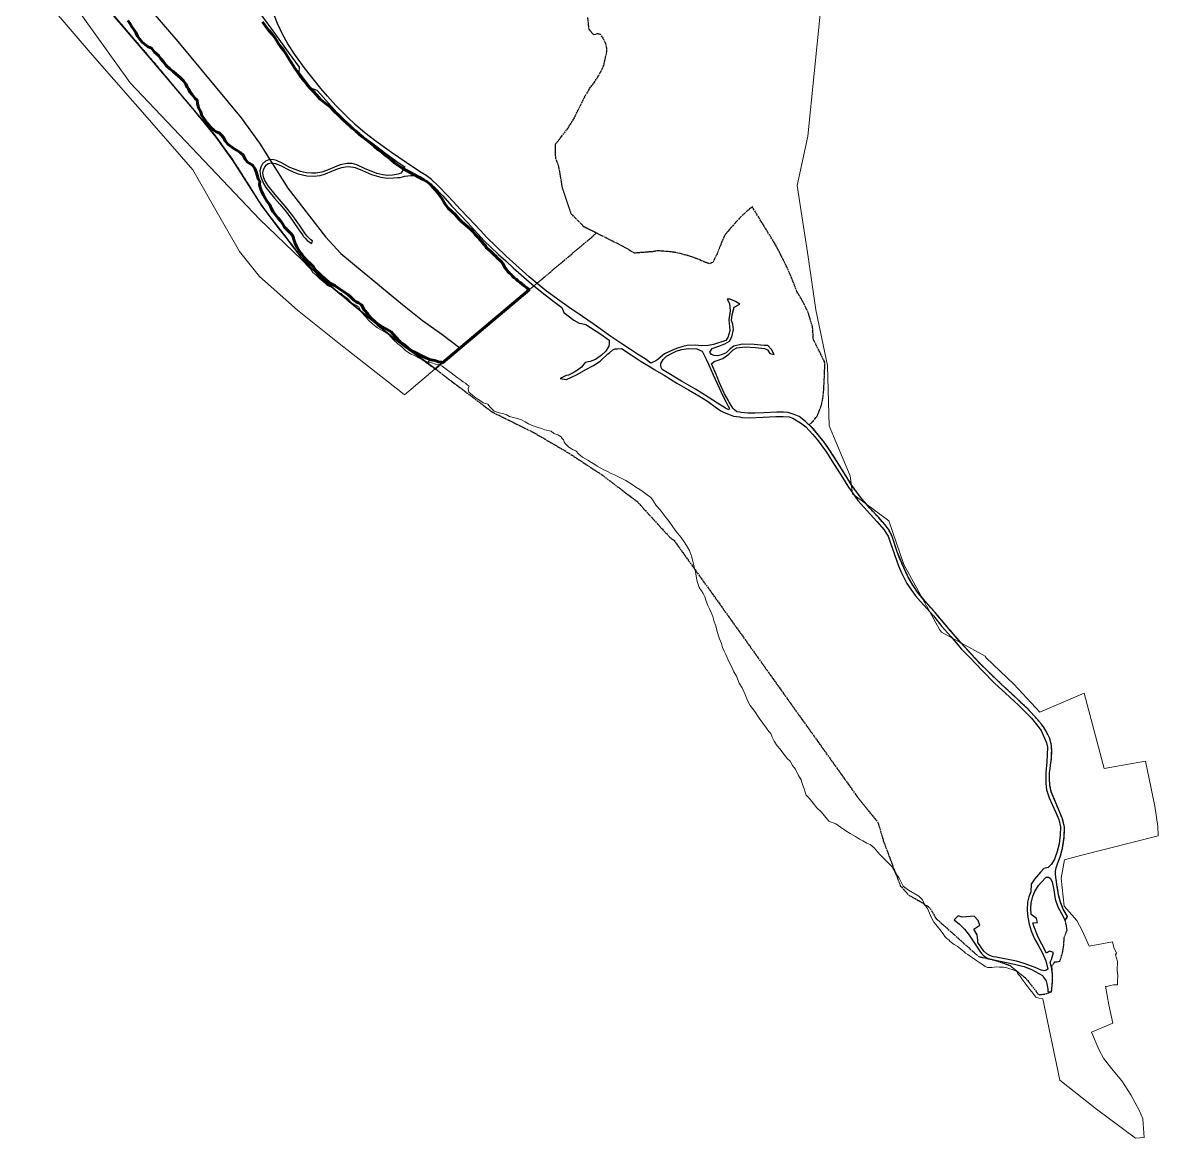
# Model space of a CAD drawing. Header units: inches. Extents: x 178547 to 180310, y 3028905 to 3031208.
# Drawn here: x 179233 to 180310, y 3028905 to 3029963 of the extents above; entities that cross this region are included whole.
import ezdxf

# ---------------------------------------------------------------- set-up
doc = ezdxf.new("R2010")
doc.units = ezdxf.units.IN
doc.header["$MEASUREMENT"] = 0
doc.linetypes.add('CENTER', pattern=[2, 1.25, -0.25, 0.25, -0.25])
for name, color, linetype, lineweight in [('10.TR1', 7, 'Continuous', 25), ('4.I', 170, 'Continuous', 60), ('LAP Boundary', 250, 'CENTER', 30), ('River', 130, 'Continuous', 20)]:
    doc.layers.add(name, color=color, linetype=linetype, lineweight=lineweight)
doc.layers.add('13.E1', color=72, linetype='Continuous')
doc.layers.add('Waterbody Buffer', color=134, linetype='Continuous')
doc.layers.add('Plan-boundaries', color=7, linetype='Continuous', lineweight=30, true_color=0x009e8e)

msp = doc.modelspace()

# ---------------------------------------------------------------- linework, layer by layer
at = {"layer": '10.TR1'}
msp.add_lwpolyline([(179458.9, 3029971.3), (179471.9, 3029953.6), (179484.8, 3029935.5), (179495.1, 3029921.2), (179495, 3029916.3), (179506, 3029901.6), (179512.1, 3029899.4), (179515.8, 3029895.4), (179523.1, 3029887.2), (179533.8, 3029875.2), (179547.6, 3029862.3), (179555.1, 3029856.2), (179565.2, 3029848.7), (179577.6, 3029839.3), (179590.2, 3029830.3), (179595.6, 3029826.7), (179593.7, 3029823.3), (179591.7, 3029820.6), (179589.2, 3029819.7), (179583.7, 3029818.9), (179579, 3029818.6), (179574.5, 3029819.1), (179569, 3029820.5), (179557.3, 3029825.1), (179550, 3029828.5), (179545.6, 3029829.7), (179540.8, 3029829.9), (179534.1, 3029828.6), (179528.6, 3029826.5), (179521, 3029823.1), (179516.6, 3029821.7), (179511, 3029820.8), (179507, 3029820.6), (179502.1, 3029821), (179496.6, 3029822.3), (179489.8, 3029824.8), (179486.3, 3029826.2), (179479, 3029830.2), (179473.8, 3029832.6), (179469.9, 3029833.5), (179466.4, 3029833.3), (179463.4, 3029832.1), (179460.4, 3029829.4), (179458.7, 3029826.4), (179458, 3029823), (179458.4, 3029817.8), (179461.3, 3029810.8), (179463.7, 3029807.1), (179471.9, 3029796.9), (179476.8, 3029791.2), (179483.1, 3029783.6), (179489, 3029775.8), (179495.6, 3029765.9), (179498.6, 3029761.8), (179499.1, 3029760.8), (179500.5, 3029759.3), (179502.7, 3029756.9), (179507.1, 3029754), (179507.8, 3029756.6), (179506.3, 3029757.4), (179502.5, 3029761.1), (179500.6, 3029763.6), (179495.4, 3029771.2), (179489.2, 3029780.2), (179481.9, 3029789.2), (179472.4, 3029800.3), (179465.7, 3029808.8), (179462.6, 3029813.8), (179461.4, 3029817.3), (179460.8, 3029820.9), (179461.3, 3029823.8), (179462.6, 3029826.7), (179464.3, 3029828.7), (179465.9, 3029829.8), (179467.5, 3029830.3), (179468.7, 3029830.5), (179472.8, 3029829.9), (179478.2, 3029827.6), (179485.4, 3029823.7), (179490.1, 3029821.5), (179494.3, 3029820), (179502.5, 3029818.2), (179509, 3029817.8), (179515.1, 3029818.5), (179520.1, 3029820), (179526.2, 3029822.5), (179531.7, 3029824.8), (179535.8, 3029826.1), (179539.2, 3029826.7), (179542.2, 3029826.9), (179548.2, 3029826.1), (179555.3, 3029823.2), (179563.7, 3029819.5), (179572.7, 3029816.8), (179578.7, 3029815.9), (179584.6, 3029816.2), (179588.5, 3029816.5), (179590.9, 3029816.6), (179595.5, 3029817.8), (179601.3, 3029818.5), (179604.7, 3029818.6), (179610.1, 3029817.5), (179610.6, 3029817.2), (179619.1, 3029811.2), (179623.5, 3029807.3), (179631.6, 3029799.1), (179640.2, 3029789.5), (179655.5, 3029773.3), (179660.5, 3029767.6), (179665, 3029762.8), (179670.7, 3029756.6), (179677.1, 3029750.4), (179684.2, 3029743.6), (179691.3, 3029737.4), (179698.3, 3029730.7), (179705.8, 3029724.2), (179716, 3029715.3), (179725.7, 3029707.5), (179735.6, 3029699.9), (179744.5, 3029693.3), (179746.2, 3029688.4), (179755.7, 3029681.3), (179761, 3029678.3), (179763.2, 3029678.1), (179767.3, 3029677.2), (179781.5, 3029667.8), (179789.2, 3029662.2), (179789.4, 3029659.1), (179788.9, 3029656.5), (179788.4, 3029655.6), (179786.2, 3029651.8), (179781.6, 3029647.5), (179776.5, 3029643.9), (179771.2, 3029641.9), (179766.6, 3029640.9), (179763.2, 3029636.7), (179759.3, 3029633.6), (179755.3, 3029631.3), (179750.9, 3029629.1), (179748.6, 3029628.5), (179742.7, 3029625.8), (179748.8, 3029624.8), (179753.5, 3029627.2), (179759, 3029629.7), (179767.3, 3029634.2), (179774.5, 3029638.2), (179780.7, 3029642.4), (179788, 3029649.2), (179789.5, 3029650.3), (179792.9, 3029653.1), (179795.1, 3029654), (179797.2, 3029654.1), (179801.1, 3029654.2), (179810.2, 3029648.4), (179819.8, 3029642), (179829.8, 3029635.8), (179831.9, 3029634.5), (179841.4, 3029629.1), (179853.5, 3029621.5), (179864.7, 3029615), (179874.5, 3029609.2), (179882.7, 3029604.2), (179891.2, 3029598), (179895.4, 3029595.2), (179898.4, 3029593.6), (179904.1, 3029591.3), (179907.3, 3029590.2), (179912.9, 3029589.4), (179915.1, 3029588.8), (179922.4, 3029588.5), (179935.3, 3029589.1), (179947.4, 3029589.9), (179954.4, 3029589.8), (179960.1, 3029589.3), (179963.5, 3029588.1), (179971, 3029583.8), (179975.8, 3029579.9), (179982.1, 3029573.1), (179986.6, 3029567.8), (179995.6, 3029555.8), (180000.7, 3029547.7), (180010.7, 3029531.7), (180015.7, 3029523.5), (180025.4, 3029510), (180043.2, 3029490.2), (180050.2, 3029482.3), (180052.2, 3029479.1), (180054, 3029476.2), (180056, 3029470.4), (180063.8, 3029447.9), (180066.8, 3029441.5), (180071.7, 3029431.2), (180079.9, 3029419.7), (180084.8, 3029414.1), (180096.9, 3029400.5), (180105, 3029390.4), (180113.4, 3029380.9), (180123.7, 3029369), (180131.7, 3029360.6), (180143.1, 3029348.6), (180155.2, 3029336.5), (180165.2, 3029327.2), (180177.6, 3029315.8), (180190, 3029303.4), (180196.1, 3029296), (180199.3, 3029291.6), (180204.3, 3029280.2), (180205.2, 3029276), (180204.7, 3029262), (180203.7, 3029251.8), (180203.5, 3029241.4), (180204.2, 3029235.5), (180206.7, 3029227.7), (180209.6, 3029221.4), (180213.2, 3029213.8), (180215.9, 3029207.3), (180217.4, 3029200.4), (180217.3, 3029192.8), (180216.2, 3029184.2), (180214.4, 3029176.8), (180211.8, 3029169.6), (180209, 3029165), (180205.7, 3029161.9), (180201.7, 3029160.7), (180198.6, 3029157.3), (180193, 3029150.8), (180189.7, 3029145.9), (180189.4, 3029138.7), (180187.6, 3029134), (180186.2, 3029129), (180186, 3029121.3), (180186.5, 3029114.7), (180187.9, 3029108), (180189.6, 3029101.7), (180193, 3029094.2), (180195.9, 3029088.6), (180200.6, 3029080.3), (180203.7, 3029073.2), (180205.4, 3029065.4), (180203.6, 3029064.1), (180201.8, 3029063.6), (180199.2, 3029064.4), (180193.5, 3029066.7), (180183.1, 3029070.6), (180175.9, 3029072.8), (180156.5, 3029076.6), (180153.5, 3029077.1), (180150.6, 3029078.2), (180147.6, 3029079.7), (180144.7, 3029082.2), (180139.1, 3029090.5), (180139, 3029092.4), (180138.5, 3029097.9), (180135.3, 3029103.1), (180141, 3029106.9), (180139.3, 3029111.5), (180135.7, 3029115.6), (180124.3, 3029114.5), (180120.5, 3029116), (180116.7, 3029112.1), (180121.6, 3029107.9), (180126.6, 3029103.2), (180131, 3029097.4), (180137.1, 3029087.9), (180141, 3029082.5), (180142.7, 3029080.1), (180144.9, 3029077.9), (180148, 3029075.8), (180154.3, 3029074), (180174, 3029070.1), (180180.3, 3029068.5), (180183.1, 3029067.7), (180189.9, 3029065.1), (180200.3, 3029059.2), (180201.2, 3029058), (180203.8, 3029054.3), (180205, 3029049.9), (180205.6, 3029046.3), (180205.4, 3029044.2), (180209.1, 3029043.8), (180209.8, 3029053), (180209.9, 3029060.2), (180208.9, 3029067.3), (180207.6, 3029071.9), (180209.1, 3029074.4), (180210.8, 3029081), (180207, 3029082.3), (180204.3, 3029080.4), (180199.8, 3029089), (180196.3, 3029095.7), (180192.1, 3029106.2), (180191.2, 3029109.3), (180195.6, 3029109.6), (180194.9, 3029113.4), (180192.1, 3029115.1), (180189.6, 3029117.1), (180189.5, 3029123.1), (180189.8, 3029127.8), (180191.2, 3029134.5), (180193.2, 3029139.1), (180196.8, 3029144.8), (180199.2, 3029147.6), (180203.9, 3029152.6), (180206, 3029152.7), (180207.7, 3029151.5), (180209.6, 3029148.1), (180211.1, 3029140.5), (180212.6, 3029131.7), (180214.9, 3029124.5), (180218.4, 3029118), (180222.1, 3029111.5), (180224.2, 3029115.1), (180220.2, 3029122.1), (180217.5, 3029129), (180215.7, 3029135.9), (180214.1, 3029145.6), (180212.7, 3029155.2), (180212.7, 3029158.3), (180213.4, 3029161.4), (180215.1, 3029166.2), (180217.7, 3029173.3), (180219.5, 3029180.1), (180221.1, 3029190.7), (180221.3, 3029200.1), (180219.5, 3029207.9), (180214, 3029220.9), (180208.8, 3029233.7), (180207.4, 3029240), (180207, 3029245.8), (180207.2, 3029251.8), (180207.7, 3029255.5), (180208.1, 3029258.9), (180208.9, 3029264.9), (180209.2, 3029272.5), (180209, 3029277.5), (180207.4, 3029284.3), (180203.8, 3029291.2), (180201.9, 3029294.2), (180199.4, 3029297.7), (180194.9, 3029303.2), (180186.7, 3029312), (180184.7, 3029314), (180171.8, 3029326.2), (180161.3, 3029335.8), (180148.8, 3029347.9), (180140.8, 3029355.8), (180123.1, 3029375), (180121.3, 3029376.9), (180108.2, 3029392.3), (180099.6, 3029402.6), (180090.2, 3029413.3), (180087.3, 3029416.5), (180082, 3029423), (180076.1, 3029431.9), (180073.1, 3029437.4), (180072.2, 3029439.3), (180062.6, 3029461.4), (180057.6, 3029476.7), (180054.2, 3029482.7), (180050.8, 3029487.1), (180044.7, 3029494.1), (180036.6, 3029502.8), (180027.8, 3029513.1), (180019.7, 3029524.3), (180008.9, 3029541.6), (180002.8, 3029551.3), (179997.5, 3029559.5), (179992.3, 3029566.8), (179982.7, 3029578.5), (179975.7, 3029585.1), (179969.7, 3029589.6), (179964.9, 3029591.7), (179959.3, 3029593.6), (179954.8, 3029593.8), (179948.4, 3029593.9), (179936.2, 3029593.1), (179927.5, 3029592.8), (179921.2, 3029592.8), (179914.5, 3029593.5), (179913.3, 3029593.8), (179910.5, 3029594.3), (179908.1, 3029596.2), (179906.8, 3029597.5), (179904.2, 3029601.7), (179903.2, 3029603.4), (179902.1, 3029605.2), (179898.9, 3029611.2), (179894.1, 3029621.8), (179891.3, 3029629.1), (179886.3, 3029639.7), (179889.1, 3029641.8), (179890.8, 3029642.5), (179897.3, 3029644.9), (179903, 3029648.9), (179907, 3029653), (179910.5, 3029654.9), (179918.2, 3029655.8), (179928.1, 3029655.3), (179936.6, 3029654.3), (179939.6, 3029652.9), (179941.8, 3029649.5), (179946, 3029648.6), (179943.2, 3029653.2), (179939.8, 3029657), (179936.4, 3029657.2), (179926.8, 3029658), (179915.5, 3029658.4), (179907.7, 3029656.4), (179903.6, 3029653.2), (179900.2, 3029650.3), (179896.6, 3029648.5), (179892.5, 3029647.4), (179889.1, 3029647.5), (179886.4, 3029648.5), (179884.9, 3029650.9), (179887.1, 3029654.2), (179892.3, 3029656.3), (179899.2, 3029658.7), (179903.4, 3029661.2), (179905.7, 3029665.3), (179907.3, 3029672.3), (179906.7, 3029677.5), (179905.5, 3029681), (179905.9, 3029686.3), (179907.8, 3029693.5), (179913.3, 3029696.5), (179909.1, 3029699), (179904.2, 3029701.2), (179901.3, 3029701.2), (179903.4, 3029696.9), (179904.2, 3029690), (179902.8, 3029681.4), (179903.5, 3029675), (179903.7, 3029670.9), (179901.9, 3029664.6), (179899.9, 3029662), (179888.2, 3029658.2), (179883.2, 3029657.2), (179876.5, 3029656.9), (179871.6, 3029657.3), (179863.4, 3029657), (179859.2, 3029656.1), (179853.1, 3029654.3), (179846.7, 3029651.5), (179841.9, 3029649.1), (179839.9, 3029647.6), (179838.1, 3029646.2), (179835.4, 3029643.7), (179833.6, 3029642.6), (179829, 3029640.4), (179823.5, 3029644.4), (179816.2, 3029648.8), (179808.5, 3029653.9), (179802.3, 3029658.1), (179797.5, 3029661.3), (179791, 3029665.7), (179783.1, 3029671.4), (179774.1, 3029677.6), (179763.9, 3029684.5), (179751.5, 3029693.2), (179742.6, 3029699.5), (179730, 3029708.8), (179722.9, 3029714.5), (179713.4, 3029722.2), (179700.7, 3029733.8), (179691.5, 3029742), (179681.4, 3029751.6), (179673.3, 3029759.5), (179667.1, 3029766.3), (179662.1, 3029771.5), (179655.6, 3029778.7), (179648.1, 3029786.6), (179641.4, 3029793.9), (179636.3, 3029799.3), (179627.1, 3029808.7), (179620.8, 3029814.6), (179615.7, 3029818.4), (179610.9, 3029821.4), (179603.6, 3029826), (179582.7, 3029840.2), (179568.3, 3029850.7), (179557.6, 3029858.9), (179548.9, 3029866.2), (179540.3, 3029874.4), (179530, 3029885), (179522.2, 3029893.7), (179515.8, 3029900.9), (179500.1, 3029921.1), (179491, 3029933.4), (179484.4, 3029943.5), (179479.4, 3029952.6), (179474.6, 3029962.7), (179466.1, 3029984.4)], dxfattribs=at)
msp.add_lwpolyline([(179840.6, 3029643.9), (179843.6, 3029647), (179849, 3029650), (179853, 3029651.6), (179857.9, 3029653.3), (179864.7, 3029654.4), (179872.4, 3029654.1), (179877.5, 3029651.6), (179881.5, 3029644.2), (179883.5, 3029639.5), (179888, 3029629.3), (179893.6, 3029616.9), (179896.7, 3029609.9), (179900, 3029604), (179901.9, 3029600.1), (179902.2, 3029599.6), (179903.6, 3029597.2), (179902.8, 3029596.1), (179899.6, 3029597.6), (179892.1, 3029602.4), (179883.1, 3029608.2), (179871.2, 3029615.6), (179857.8, 3029623.4), (179842.8, 3029632.5), (179839.7, 3029634.3), (179838.8, 3029636.3), (179838.5, 3029638.5), (179838.4, 3029640.1)], close=True, dxfattribs=at)
at = {"layer": '13.E1'}
msp.add_lwpolyline([(179316.5, 3029973.5), (179325.8, 3029962.6), (179338.4, 3029947.9), (179340.1, 3029946), (179341.1, 3029944.8), (179343, 3029942.6), (179343.9, 3029941.5), (179344.4, 3029940.9), (179344.8, 3029940.4), (179345.3, 3029939.8), (179346.1, 3029938.9), (179346.8, 3029938.1), (179347.9, 3029936.8), (179348.8, 3029935.7), (179349.6, 3029934.8), (179350.4, 3029933.8), (179351.1, 3029933.1), (179352, 3029932), (179353, 3029930.8), (179354.2, 3029929.4), (179355.5, 3029928), (179356.5, 3029926.8), (179357.5, 3029925.6), (179358.5, 3029924.4), (179359.2, 3029923.6), (179359.9, 3029922.8), (179360.8, 3029921.7), (179362.2, 3029920), (179363.2, 3029918.8), (179364.2, 3029917.6), (179366.2, 3029915.2), (179368.6, 3029912.4), (179370.7, 3029909.9), (179372.2, 3029908.1), (179373, 3029907.1), (179373.6, 3029906.3), (179374.9, 3029904.7), (179377.4, 3029901.7), (179380.4, 3029898.2), (179382.4, 3029895.8), (179389.7, 3029887), (179394.2, 3029881.6), (179398.7, 3029876.3), (179405.7, 3029868), (179407.3, 3029866), (179408.6, 3029864.4), (179409.9, 3029862.9), (179410.7, 3029861.9), (179411.6, 3029860.8), (179412.7, 3029859.5), (179414, 3029858), (179415.3, 3029856.3), (179416.5, 3029854.9), (179417.5, 3029853.6), (179418.7, 3029851.9), (179419.4, 3029850.9), (179420.8, 3029848.9), (179422, 3029847.3), (179423.1, 3029845.6), (179424.3, 3029843.9), (179425.7, 3029842.1), (179427.7, 3029839.3), (179429.3, 3029837.1), (179430.9, 3029834.8), (179432.6, 3029832.5), (179433.6, 3029830.9), (179434.8, 3029828.9), (179436.3, 3029826.5), (179438.3, 3029823.4), (179440.3, 3029820.2), (179442.4, 3029816.9), (179444.7, 3029813.3), (179447.7, 3029808.5), (179451.3, 3029802.8), (179454, 3029798.6), (179456.4, 3029794.8), (179457.9, 3029792.4), (179460, 3029789.2), (179462.2, 3029786.3), (179464.3, 3029783.5), (179466.4, 3029780.8), (179469.9, 3029776.2), (179472.1, 3029773.4), (179475.4, 3029769.2), (179478.6, 3029765), (179481.9, 3029760.8), (179484.8, 3029756.9), (179488.2, 3029752.6), (179494.1, 3029744.9), (179497.2, 3029740.9), (179501, 3029736.8), (179507.1, 3029730.2), (179514.1, 3029722.7), (179523.2, 3029715.1), (179525.7, 3029713.1), (179527.5, 3029711.6), (179529.4, 3029709.9), (179531.7, 3029708), (179533.5, 3029706.5), (179536.4, 3029704.1), (179542.3, 3029699.3), (179546.7, 3029695.5), (179551.4, 3029691.6), (179555.2, 3029688.5), (179558.8, 3029685.5), (179561.4, 3029683.3), (179564.1, 3029681.1), (179566.9, 3029678.8), (179569.2, 3029676.8), (179571.9, 3029674.6), (179573.7, 3029673.1), (179576.5, 3029670.8), (179579.7, 3029668.3), (179583.4, 3029665.4), (179585.6, 3029663.6), (179587, 3029662.5), (179590.6, 3029659.6), (179592.7, 3029658), (179594.2, 3029656.8), (179597.9, 3029654.2), (179601.8, 3029651.4), (179606.2, 3029648.3), (179613, 3029643.6), (179617.4, 3029640.2), (179619.4, 3029643.8), (179617.8, 3029644.5), (179615.4, 3029645.4), (179613.1, 3029646.5), (179610.8, 3029647.5), (179609.9, 3029648), (179607.3, 3029649.4), (179605.3, 3029650.4), (179603.3, 3029651.4), (179601.1, 3029652.8), (179599, 3029654.2), (179597.1, 3029656), (179595.2, 3029657.8), (179593.6, 3029658.9), (179591.2, 3029660.7), (179587, 3029664.9), (179584.7, 3029667.4), (179582.4, 3029670), (179578.2, 3029672.5), (179575.2, 3029674.3), (179572, 3029676.2), (179567.6, 3029679.4), (179565.6, 3029681.2), (179563.7, 3029682.9), (179562.9, 3029683.9), (179561.6, 3029685.6), (179560.4, 3029687.1), (179558.6, 3029689), (179556.9, 3029691), (179555.6, 3029693.3), (179554.2, 3029695.6), (179551.6, 3029697.7), (179549.2, 3029698.7), (179547.1, 3029700), (179543.7, 3029703.7), (179541.4, 3029705.4), (179539.4, 3029706.7), (179537.4, 3029708.5), (179533.8, 3029710.7), (179531.6, 3029712.3), (179529.4, 3029713.9), (179526.9, 3029715.1), (179524.4, 3029716.3), (179523, 3029717.7), (179520.3, 3029720.1), (179518.5, 3029721.5), (179516.8, 3029722.9), (179513.7, 3029726), (179510.6, 3029728.7), (179508.8, 3029731.8), (179505.6, 3029734.8), (179504.6, 3029735.8), (179502.8, 3029737.7), (179501.2, 3029739.4), (179500.1, 3029740.5), (179498.7, 3029742.4), (179497.7, 3029743.8), (179496.7, 3029745.1), (179495.3, 3029747), (179493.4, 3029750.2), (179492.7, 3029751.5), (179491.4, 3029753.8), (179490.3, 3029757.6), (179489.8, 3029759), (179489.1, 3029761.1), (179487.8, 3029762.5), (179486.6, 3029763.9), (179485.2, 3029765.4), (179483.7, 3029766.9), (179483.3, 3029767.4), (179481.4, 3029769.4), (179479.6, 3029772.2), (179478.6, 3029773.7), (179477.7, 3029775.2), (179476.9, 3029776), (179476.2, 3029776.8), (179475.2, 3029777.9), (179474, 3029779.4), (179472.8, 3029781), (179472.4, 3029781.5), (179471.6, 3029782.5), (179470.4, 3029784), (179468.7, 3029787.3), (179468.4, 3029788.1), (179467.3, 3029790.7), (179465, 3029793.8), (179462.9, 3029797), (179461.3, 3029799.9), (179459.8, 3029803), (179458.5, 3029806.2), (179457.5, 3029809.5), (179457.7, 3029811.1), (179457.8, 3029812.7), (179456.2, 3029815.4), (179455.5, 3029818.7), (179454.3, 3029821.9), (179453.1, 3029825.2), (179451.1, 3029828.4), (179446.2, 3029831.2), (179444.1, 3029833.9), (179442.1, 3029837.6), (179439.1, 3029840.3), (179436.5, 3029842.2), (179433.7, 3029843.8), (179429.7, 3029846.7), (179427.6, 3029848.2), (179425, 3029851.5), (179423.4, 3029854.4), (179421.6, 3029856.8), (179419.3, 3029858.9), (179416.4, 3029860), (179414.2, 3029861.4), (179411.5, 3029864.1), (179409.8, 3029865.9), (179408.2, 3029867.8), (179407.5, 3029868.7), (179405, 3029872.1), (179402.8, 3029875.5), (179401.5, 3029879.5), (179400.7, 3029881.2), (179399.8, 3029882.8), (179398.7, 3029886.9), (179398.4, 3029890.1), (179396.5, 3029891.5), (179393.8, 3029895.2), (179391.5, 3029897.9), (179390.2, 3029900.7), (179389, 3029902.4), (179387.8, 3029905), (179385.5, 3029908.2), (179382.2, 3029911.4), (179378.5, 3029914.7), (179375.7, 3029917), (179372.4, 3029919.6), (179369, 3029922.9), (179366.6, 3029926.4), (179363.9, 3029929.3), (179361.9, 3029932.2), (179360, 3029933.9), (179358.1, 3029935.6), (179355.1, 3029939.3), (179352, 3029940.6), (179349.3, 3029942.3), (179348.1, 3029943.3), (179346.2, 3029944.9), (179343.6, 3029948), (179341.8, 3029950.7), (179340.2, 3029954.1), (179338.4, 3029956.9), (179336.5, 3029959.6), (179334.9, 3029962.4), (179333.8, 3029963.9)], dxfattribs=at)
at = {"layer": '4.I'}
msp.add_lwpolyline([(179332.7, 3029965.4), (179334.9, 3029962.4), (179336.5, 3029959.6), (179338.4, 3029956.9), (179340.2, 3029954.1), (179341.8, 3029950.7), (179343.6, 3029948), (179346.2, 3029944.9), (179349.3, 3029942.3), (179352, 3029940.6), (179355.1, 3029939.3), (179358.1, 3029935.6), (179361.9, 3029932.2), (179363.9, 3029929.3), (179366.6, 3029926.4), (179369, 3029922.9), (179372.4, 3029919.6), (179375.7, 3029917), (179378.5, 3029914.7), (179382.2, 3029911.4), (179385.5, 3029908.2), (179387.8, 3029905), (179389, 3029902.4), (179390.2, 3029900.7), (179391.5, 3029897.9), (179393.8, 3029895.2), (179396.5, 3029891.5), (179398.4, 3029890.1), (179398.7, 3029886.9), (179399.8, 3029882.8), (179401.5, 3029879.5), (179402.8, 3029875.5), (179405, 3029872.1), (179408.2, 3029867.8), (179411.5, 3029864.1), (179414.2, 3029861.4), (179416.4, 3029860), (179419.3, 3029858.9), (179421.6, 3029856.8), (179423.4, 3029854.4), (179425, 3029851.5), (179427.6, 3029848.2), (179433.7, 3029843.8), (179436.5, 3029842.2), (179439.1, 3029840.3), (179442.1, 3029837.6), (179444.1, 3029833.9), (179446.2, 3029831.2), (179451.1, 3029828.4), (179453.1, 3029825.2), (179454.3, 3029821.9), (179455.5, 3029818.7), (179456.2, 3029815.4), (179457.8, 3029812.7), (179457.5, 3029809.5), (179458.5, 3029806.2), (179459.8, 3029803), (179461.3, 3029799.9), (179462.9, 3029797), (179465, 3029793.8), (179467.3, 3029790.7), (179468.7, 3029787.3), (179470.4, 3029784), (179472.8, 3029781), (179475.2, 3029777.9), (179477.7, 3029775.2), (179479.6, 3029772.2), (179481.4, 3029769.4), (179483.7, 3029766.9), (179486.6, 3029763.9), (179489.1, 3029761.1), (179490.3, 3029757.6), (179491.4, 3029753.8), (179493.4, 3029750.2), (179495.3, 3029747), (179497.7, 3029743.8), (179500.1, 3029740.5), (179502.3, 3029738.2), (179505.6, 3029734.8), (179508.8, 3029731.8), (179510.6, 3029728.7), (179513.7, 3029726), (179516.8, 3029722.9), (179520.3, 3029720.1), (179523, 3029717.7), (179524.4, 3029716.3), (179529.4, 3029713.9), (179533.8, 3029710.7), (179537.4, 3029708.5), (179539.4, 3029706.7), (179541.4, 3029705.4), (179543.7, 3029703.7), (179547.1, 3029700), (179549.2, 3029698.7), (179551.6, 3029697.7), (179554.2, 3029695.6), (179556.9, 3029691), (179560.4, 3029687.1), (179563.7, 3029682.9), (179567.6, 3029679.4), (179572, 3029676.2), (179582.4, 3029670), (179587, 3029664.9), (179591.2, 3029660.7), (179595.2, 3029657.8), (179599, 3029654.2), (179603.3, 3029651.4), (179607.3, 3029649.4), (179610.8, 3029647.5), (179615.4, 3029645.4), (179620.2, 3029643.5), (179623.8, 3029642.8), (179627.3, 3029641.5), (179629.8, 3029641.4), (179631.1, 3029640.7), (179713.4, 3029709.9), (179713, 3029710.2), (179711.1, 3029711.7), (179708.6, 3029713.6), (179706.8, 3029715.3), (179704.8, 3029716.8), (179702.7, 3029718.6), (179701, 3029720), (179699.3, 3029721.4), (179697.7, 3029722.8), (179696.3, 3029724.4), (179694.8, 3029725.8), (179693.2, 3029727.5), (179692, 3029729.4), (179690.5, 3029731), (179689.5, 3029733.1), (179688.3, 3029734.9), (179686.9, 3029736.7), (179685.2, 3029738.4), (179683.5, 3029740.1), (179681.7, 3029742), (179679.9, 3029743.4), (179678.2, 3029745.1), (179676.8, 3029746.5), (179674.8, 3029748.3), (179673.1, 3029749.9), (179672, 3029751.8), (179670.5, 3029753.4), (179668.9, 3029755.2), (179667.3, 3029757.1), (179665.3, 3029759.3), (179663.8, 3029761), (179662, 3029762.7), (179660.2, 3029765), (179658.5, 3029766.9), (179655.4, 3029769.4), (179649.4, 3029774.6), (179646.3, 3029777.7), (179643.4, 3029781), (179640, 3029784.2), (179636.7, 3029787.6), (179633.6, 3029791.3), (179630.6, 3029796.7), (179626.9, 3029801.6), (179624.2, 3029805), (179619.8, 3029810), (179616.6, 3029812.3), (179613, 3029814.6), (179592.9, 3029825.5), (179587.8, 3029828.9), (179585.6, 3029830.4), (179581.8, 3029833.8), (179578.1, 3029836.9), (179574, 3029840.2), (179570, 3029843.2), (179566.5, 3029846.2), (179561.7, 3029850), (179558.5, 3029852.6), (179555.5, 3029854.9), (179552, 3029857.6), (179548.6, 3029860.8), (179545.4, 3029863.4), (179543.5, 3029865.2), (179540.1, 3029868.4), (179537.3, 3029871.1), (179532.4, 3029875.6), (179528.5, 3029879.6), (179524.8, 3029883.3), (179521.1, 3029886.2), (179515.3, 3029890.9), (179511.8, 3029895.1), (179508.3, 3029898.8), (179505.1, 3029902.1), (179502.3, 3029905.4), (179500, 3029908.3), (179495.9, 3029913.2), (179493.2, 3029917.1), (179490.9, 3029920.5), (179489.5, 3029922.8), (179487.8, 3029925.4), (179486.1, 3029928.3), (179484.3, 3029931.5), (179482.3, 3029934.5), (179480.5, 3029937.5), (179477.6, 3029940.8), (179475.7, 3029943.4), (179473.9, 3029946.4), (179471.9, 3029949.7), (179469.7, 3029952.7), (179466.6, 3029956), (179463.2, 3029960.1), (179460.4, 3029964.4)], dxfattribs=at)
at = {"layer": 'LAP Boundary', "color": 250, "linetype": 'CENTER', "lineweight": 30}
for points in [[(179257.9, 3030041.8), (179357.1, 3029926.1), (179416.5, 3029854.9), (179432.6, 3029832.5), (179460, 3029789.2), (179497.2, 3029740.9), (179514.1, 3029722.7), (179572.7, 3029673.9), (179594.2, 3029656.8), (179613, 3029643.6), (179631.9, 3029629.2), (179678.2, 3029594.1), (179717.8, 3029574.5), (179751.3, 3029554.9), (179782.6, 3029534.3), (179815.6, 3029509.3), (179847, 3029474.9), (179851, 3029472), (179893.6, 3029412.6), (179961.8, 3029317), (179992.1, 3029274.6), (180025, 3029228.4), (180044.3, 3029204.5), (180049.7, 3029186.3), (180061.1, 3029156.2), (180065.5, 3029144.5), (180073.5, 3029135.6), (180075.6, 3029134.4), (180077.5, 3029133.3), (180079.5, 3029132.2), (180081.5, 3029131.1), (180083.4, 3029130), (180085.4, 3029128.9), (180087.4, 3029127.8), (180088.5, 3029126.3), (180091.3, 3029125.5), (180094, 3029122.7), (180099.1, 3029113.7), (180139.9, 3029077.2), (180154.3, 3029074), (180161.8, 3029071.5), (180169.3, 3029068.9), (180182.7, 3029058), (180183.3, 3029057.8), (180186.4, 3029054.6), (180196.1, 3029041.8), (180197.4, 3029040.9), (180203.3, 3029041.8), (180207.8, 3029043.3), (180209.1, 3029043.8), (180209.8, 3029053), (180209.8, 3029054.8), (180209.9, 3029060.2), (180209.3, 3029068), (180212, 3029072.1), (180216.9, 3029072.7), (180219.4, 3029080.8), (180219.8, 3029082.7), (180220.6, 3029088.3), (180221.1, 3029095.4), (180223.8, 3029102.4), (180222.1, 3029111.5), (180224.2, 3029115.1), (180220.2, 3029122.1), (180218.4, 3029126.8), (180217.5, 3029129), (180215.7, 3029135.9), (180214.4, 3029144.1), (180214.1, 3029145.6), (180212.7, 3029155.2), (180212.7, 3029158.3), (180213.4, 3029161.4), (180215.1, 3029166.2), (180217.7, 3029173.3), (180218.8, 3029177.8), (180219.5, 3029180.1), (180221.1, 3029190.7), (180221.3, 3029200.1), (180219.5, 3029207.9), (180214, 3029220.9), (180208.8, 3029233.7), (180207.4, 3029240), (180207, 3029245.8), (180207.2, 3029251.8), (180208.1, 3029258.9), (180208.9, 3029264.9), (180209.2, 3029272.5), (180209, 3029277.5), (180207.4, 3029284.3), (180203.8, 3029291.2), (180201.9, 3029294.2), (180199.4, 3029297.7), (180194.9, 3029303.2), (180187.8, 3029310.8), (180184.7, 3029314), (180171.8, 3029326.2), (180161.3, 3029335.8), (180148.8, 3029347.9), (180140.8, 3029355.8), (180123.1, 3029375), (180108.2, 3029392.3), (180099.6, 3029402.6), (180090.2, 3029413.3), (180082, 3029423), (180076.1, 3029431.9), (180073.1, 3029437.4), (180070.8, 3029442.1), (180064.9, 3029454.9), (180062.6, 3029461.4), (180057.6, 3029476.7), (180054.2, 3029482.7), (180050.8, 3029487.1), (180044.7, 3029494.1), (180036.6, 3029502.8), (180032.2, 3029507.9), (180027.8, 3029513.1), (180019.7, 3029524.3), (180002.8, 3029551.3), (179997.5, 3029559.5), (179992.3, 3029566.8), (179982.7, 3029578.5), (179979.2, 3029581.8), (179982.8, 3029585.4), (179984.8, 3029587.7), (179985.9, 3029589.2), (179986.9, 3029590.7), (179988.8, 3029595.5), (179990.9, 3029600.7), (179992.3, 3029608.7), (179992.8, 3029613.6), (179993, 3029617.3), (179993.2, 3029621), (179993.4, 3029624.7), (179993.6, 3029629.6), (179993.8, 3029634.9), (179994, 3029640.2), (179993.6, 3029641.8), (179983.1, 3029662.9), (179982.7, 3029669), (179982.3, 3029675.2), (179978.2, 3029688.2), (179974.3, 3029696.4), (179972, 3029700.5), (179970.2, 3029703.7), (179968.3, 3029706.7), (179967.4, 3029708.4), (179963.3, 3029719.1), (179957.9, 3029731.7), (179950.8, 3029745.7), (179946.9, 3029753.2), (179925.1, 3029788.7), (179921.7, 3029786), (179917.9, 3029782.6), (179914.1, 3029779.1), (179905.7, 3029769.8), (179899, 3029761.8), (179896.2, 3029755.6), (179891.7, 3029744.2), (179887.7, 3029736), (179884.4, 3029734.7), (179880.1, 3029736.2), (179873.3, 3029739.2), (179863.8, 3029742.4), (179856.4, 3029744.4), (179850.4, 3029745.7), (179834.9, 3029747.1), (179832.3, 3029746.3), (179813.4, 3029744.8), (179812.9, 3029745.2), (179809.5, 3029746.9), (179808.9, 3029747.3), (179805.4, 3029749.6), (179765.4, 3029769.8), (179753.3, 3029782.2), (179745, 3029806.8), (179743.5, 3029816.3), (179741.6, 3029826.6), (179739.8, 3029831.9), (179738.6, 3029834.3), (179738.4, 3029848), (179744.4, 3029855.8), (179749.3, 3029861.9), (179752.6, 3029867.2), (179755.8, 3029872.2), (179762.4, 3029885.6), (179766, 3029892.8), (179771, 3029901.2), (179775.4, 3029906.9), (179779.4, 3029913.2), (179783, 3029919.9), (179784.2, 3029922.9), (179787.2, 3029936.4), (179787.2, 3029938.6), (179786.3, 3029943.4), (179782.8, 3029950.1), (179781.1, 3029952.2), (179780.9, 3029952.3), (179778.1, 3029953), (179774.7, 3029951.8), (179770.2, 3029957.3), (179769.1, 3029968.4)], [(179257.9, 3030041.8), (179357.1, 3029926.1), (179416.5, 3029854.9), (179432.6, 3029832.5), (179460, 3029789.2), (179497.2, 3029740.9), (179514.1, 3029722.7), (179572.7, 3029673.9), (179594.2, 3029656.8), (179624.4, 3029634.8), (179777.3, 3029763.8), (179765.4, 3029769.8), (179753.3, 3029782.2), (179745, 3029806.8), (179743.5, 3029816.3), (179741.6, 3029826.6), (179739.8, 3029831.9), (179738.6, 3029834.3), (179738.4, 3029848), (179744.4, 3029855.8), (179749.3, 3029861.9), (179752.6, 3029867.2), (179755.8, 3029872.2), (179762.4, 3029885.6), (179766, 3029892.8), (179771, 3029901.2), (179775.4, 3029906.9), (179779.4, 3029913.2), (179783, 3029919.9), (179784.2, 3029922.9), (179787.2, 3029936.4), (179787.2, 3029938.6), (179786.3, 3029943.4), (179782.8, 3029950.1), (179781.1, 3029952.2), (179780.9, 3029952.3), (179778.1, 3029953), (179774.7, 3029951.8), (179770.2, 3029957.3), (179769.1, 3029968.4)]]:
    msp.add_lwpolyline(points, dxfattribs=at)
at = {"layer": 'Plan-boundaries', "color": 254, "linetype": 'Continuous', "lineweight": 9}
msp.add_lwpolyline([(179989.9, 3029974.6), (179977.9, 3029855.9), (179967.6, 3029809), (179978, 3029741.4), (179985.5, 3029691.1), (179996.4, 3029638), (179997.9, 3029580.8), (180017.9, 3029533.5), (180020.3, 3029516.5), (180054.5, 3029490.6), (180069, 3029449.3), (180102.7, 3029387.7), (180104.6, 3029385.1), (180146.2, 3029362.3), (180146.9, 3029360.7), (180173.1, 3029335.8), (180198, 3029309.3), (180239.9, 3029327.1), (180259, 3029255.6), (180298.2, 3029262.6), (180307.1, 3029219.8), (180310, 3029200.8), (180310.3, 3029191.7), (180236.5, 3029173.2), (180221.2, 3029169.1), (180218, 3029151.6), (180221, 3029124.9), (180232.9, 3029111.3), (180238.5, 3029101.4), (180244.7, 3029087.1), (180266.9, 3029091.2), (180268.2, 3029085.9), (180270.5, 3029080.4), (180269.7, 3029078.8), (180271.7, 3029072.5), (180271.3, 3029064.3), (180271.9, 3029059), (180271.6, 3029054.5), (180271.5, 3029050.3), (180267.8, 3029050.3), (180264.9, 3029049.7), (180261.6, 3029048.7), (180260.2, 3029049.1), (180263.4, 3029031.3), (180267.2, 3029014), (180246.9, 3029005.4), (180254.2, 3028988.5), (180258.4, 3028980.9), (180265.9, 3028970.9), (180275.6, 3028959.4), (180284.4, 3028946), (180292.6, 3028930.9), (180295.7, 3028923.2), (180296.9, 3028905.5), (180288.6, 3028904.8), (180251.8, 3028932.3), (180217, 3028959.8), (180200.7, 3029037.2), (180197.4, 3029037.7), (180194.1, 3029038.8), (180192.1, 3029041.3), (180190.2, 3029043.8), (180188.5, 3029046.1), (180186.6, 3029048.6), (180184.5, 3029051.1), (180181.9, 3029054.8), (180180.8, 3029056.1), (180179.1, 3029058.5), (180177.2, 3029060.9), (180176.5, 3029062.7), (180174.2, 3029064), (180171.8, 3029064.8), (180169.3, 3029065.7), (180166.5, 3029066.5), (180163.3, 3029067.2), (180159.7, 3029067.3), (180156.7, 3029067.5), (180152.3, 3029066.7), (180148.3, 3029066.8), (180145.9, 3029067.9), (180143.5, 3029069.6), (180140.9, 3029071.2), (180138.2, 3029073.1), (180135.8, 3029074.8), (180134, 3029075.9), (180129.7, 3029079.1), (180127.3, 3029080.3), (180125.7, 3029081.9), (180119.4, 3029087.1), (180116.7, 3029088.7), (180113, 3029091.6), (180111.6, 3029093.2), (180109.8, 3029094.3), (180107.9, 3029096.2), (180106.1, 3029098.7), (180102.9, 3029102.8), (180100.4, 3029106.2), (180097.3, 3029109.8), (180095, 3029113.9), (180091.4, 3029122.8), (180088.6, 3029126.5), (180086.5, 3029131), (180083, 3029134.4), (180073.2, 3029140.2), (180068.2, 3029144.1), (180064, 3029152.3), (180060.8, 3029157.1), (180057.6, 3029162.8), (180050.2, 3029169.9), (180046.6, 3029173.3), (180043.9, 3029176.7), (180040.8, 3029180.4), (180036.9, 3029183.5), (180033.8, 3029184.8), (180030.1, 3029186.9), (180026.8, 3029188.7), (180022.9, 3029191.3), (180018.1, 3029194), (180013.8, 3029196.4), (180008.9, 3029200.1), (180004.3, 3029203.2), (179997.7, 3029205.8), (179993.7, 3029210.8), (179990.7, 3029214.1), (179986.5, 3029218.3), (179982.9, 3029222.9), (179979, 3029227.5), (179976.1, 3029230.5), (179975.2, 3029233.2), (179974.3, 3029236.5), (179972.6, 3029240.6), (179971.4, 3029244.9), (179968.9, 3029249), (179966, 3029255.1), (179963.3, 3029258.5), (179961, 3029262.5), (179958.2, 3029265.1), (179956.2, 3029267.6), (179954.2, 3029270.6), (179951.7, 3029274.1), (179948.8, 3029277.1), (179945.8, 3029281.7), (179943.9, 3029285.3), (179942.6, 3029288.8), (179940.7, 3029290.8), (179938.6, 3029293.9), (179935.1, 3029298.7), (179931.7, 3029303.4), (179927.6, 3029309.8), (179923, 3029315.4), (179920.7, 3029320.3), (179918.2, 3029325.9), (179915.6, 3029332.1), (179912.7, 3029336.7), (179910, 3029343.4), (179907.5, 3029347.4), (179905.6, 3029352), (179903.9, 3029355.3), (179902, 3029359.3), (179900, 3029363.8), (179898.3, 3029367.2), (179896.7, 3029370.5), (179896, 3029374.2), (179894.1, 3029378.7), (179892.6, 3029382.7), (179891.5, 3029387), (179890.6, 3029391.1), (179889.1, 3029395), (179887.6, 3029399.8), (179886.2, 3029403.7), (179884.4, 3029407.1), (179882.9, 3029410.3), (179881.3, 3029414.6), (179880.1, 3029418.7), (179878.5, 3029421.8), (179877, 3029424.3), (179874.7, 3029427.6), (179872.7, 3029433.2), (179871.9, 3029438.3), (179871.2, 3029442.6), (179870.2, 3029445.9), (179869, 3029450.9), (179867.8, 3029456.4), (179865.6, 3029462.5), (179863.8, 3029465.8), (179861.2, 3029469.7), (179857.6, 3029474.9), (179852.9, 3029480.7), (179849.6, 3029485.1), (179846.1, 3029490.1), (179842.4, 3029495), (179837.7, 3029501.2), (179834, 3029505.3), (179830.7, 3029510.5), (179828.9, 3029512.9), (179825.5, 3029515.5), (179821.7, 3029518.1), (179818.3, 3029520.5), (179814.6, 3029522.7), (179811, 3029525.3), (179805, 3029528.9), (179801.4, 3029530.9), (179797.5, 3029532.9), (179794.3, 3029534.4), (179791.1, 3029535.7), (179787.8, 3029537.5), (179784.3, 3029539.2), (179780.7, 3029540.9), (179778, 3029542.5), (179775.6, 3029544.1), (179772.6, 3029546.1), (179769.2, 3029548.2), (179764, 3029551.3), (179760.7, 3029553.9), (179757.6, 3029557.1), (179755.1, 3029558.1), (179751, 3029560.7), (179749.4, 3029562.3), (179747.6, 3029564.1), (179746.5, 3029565.6), (179745.9, 3029567.5), (179744.8, 3029568.8), (179743.9, 3029570.3), (179740.7, 3029572.2), (179736.9, 3029573.7), (179734.2, 3029575.8), (179728.3, 3029577), (179725, 3029578.2), (179721.9, 3029579.2), (179717.1, 3029580.9), (179712.9, 3029582.8), (179709.6, 3029584.8), (179706.1, 3029586.7), (179702.3, 3029587.9), (179698.5, 3029588.7), (179694.8, 3029589.7), (179691.6, 3029591.6), (179688.1, 3029592.7), (179685.1, 3029593.2), (179680.3, 3029594.9), (179676.3, 3029598.7), (179674.1, 3029601.3), (179669.9, 3029602.8), (179666.2, 3029605.4), (179663.2, 3029607.2), (179659.8, 3029610), (179656.1, 3029612.9), (179655.7, 3029616.4), (179656.4, 3029618.6), (179654.6, 3029619.9), (179652.9, 3029621.3), (179650.7, 3029622.5), (179647.9, 3029624.8), (179645, 3029626.7), (179642.2, 3029629), (179639.3, 3029631.2), (179636, 3029633.6), (179633.4, 3029635.5), (179630.8, 3029637.4), (179627.3, 3029639.2), (179624.7, 3029639.3), (179621.2, 3029640.7), (179617.6, 3029641.4), (179612.8, 3029643.3), (179608.3, 3029645.4), (179604.8, 3029647.2), (179600.7, 3029649.3), (179596.5, 3029652.1), (179592.7, 3029655.7), (179588.7, 3029658.6), (179584.5, 3029662.7), (179579.9, 3029667.9), (179569.6, 3029674), (179565.1, 3029677.3), (179561.2, 3029680.8), (179557.9, 3029684.9), (179554.4, 3029688.8), (179551.8, 3029693.5), (179549.1, 3029695.5), (179546.8, 3029696.6), (179544.7, 3029697.9), (179541.2, 3029701.6), (179539, 3029703.3), (179537, 3029704.6), (179535, 3029706.4), (179531.4, 3029708.5), (179527, 3029711.8), (179522, 3029714.2), (179520.6, 3029715.6), (179517.9, 3029717.9), (179514.4, 3029720.7), (179511.3, 3029723.9), (179508.3, 3029726.5), (179506.4, 3029729.7), (179503.2, 3029732.6), (179499.9, 3029736.1), (179497.7, 3029738.4), (179457.5, 3029777), (179334.8, 3029906.4), (179232.9, 3030048.6)], dxfattribs=at)
at = {"layer": 'River'}
msp.add_lwpolyline([(179237.8, 3030004.6), (179297, 3029935.3), (179362, 3029860.9), (179394.4, 3029823.7), (179418.7, 3029781.2), (179438.6, 3029746.4), (179457.6, 3029722.6), (179493.6, 3029690.7), (179533.3, 3029659), (179591.7, 3029613), (179595, 3029610.3), (179624.3, 3029635), (179613, 3029643.6), (179594.2, 3029656.8), (179572.7, 3029673.9), (179514.1, 3029722.7), (179497.2, 3029740.9), (179490.9, 3029749.1), (179482.8, 3029759.6), (179475.4, 3029769.2), (179460, 3029789.2), (179432.6, 3029832.5), (179416.5, 3029854.9), (179392.6, 3029883.8), (179357.1, 3029926.1), (179257.9, 3030041.8)], dxfattribs=at)
at = {"layer": 'Waterbody Buffer', "lineweight": 30, "flags": 128}
msp.add_lwpolyline([(179281, 3030060.9), (179380, 3029945.5), (179415.5, 3029902.9), (179440.3, 3029873.2), (179457.5, 3029849.2), (179484.6, 3029806.4), (179520.1, 3029760.3), (179534.7, 3029744.5), (179591.6, 3029697.2), (179612.2, 3029680.8), (179630.7, 3029667.8), (179647.8, 3029654.8), (179624.3, 3029635), (179613, 3029643.6), (179594.2, 3029656.8), (179572.7, 3029673.9), (179514.1, 3029722.7), (179497.2, 3029740.9), (179490.9, 3029749.1), (179482.8, 3029759.6), (179475.4, 3029769.2), (179460, 3029789.2), (179432.6, 3029832.5), (179416.5, 3029854.9), (179392.6, 3029883.8), (179357.1, 3029926.1), (179257.9, 3030041.8)], dxfattribs=at)

doc.saveas('drawing.dxf')
